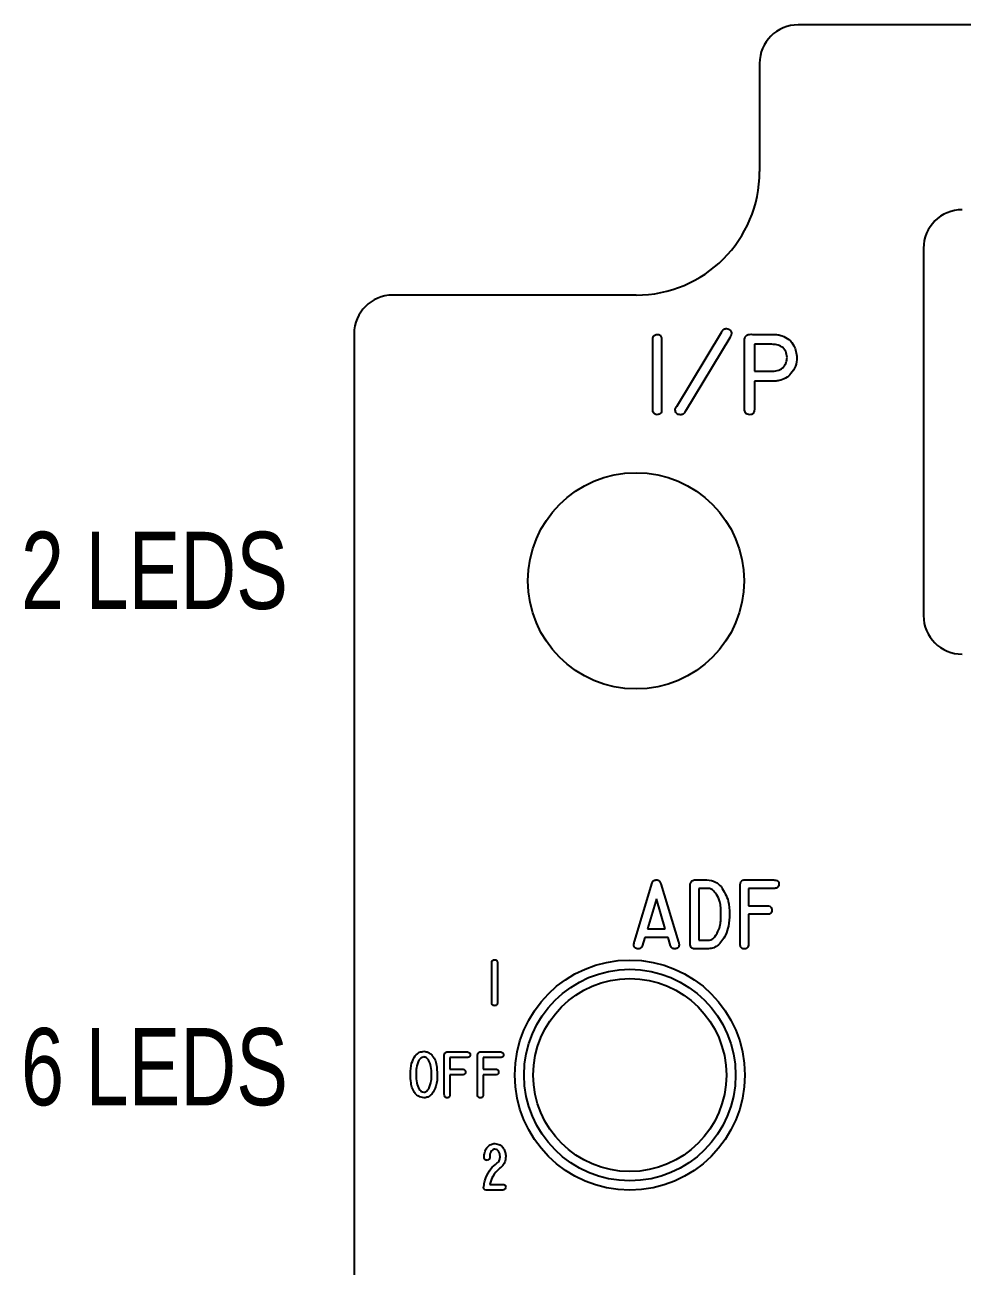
# Model space of a CAD drawing. Header units: inches. Extents: x 1.52 to 9.45, y 2.55 to 7.05.
# Drawn here: x 1.524 to 3.041, y 5.036 to 7.046 of the extents above; entities that cross this region are included whole.
import ezdxf

# ---------------------------------------------------------------- set-up
doc = ezdxf.new("R2010")
doc.units = ezdxf.units.IN
doc.header["$MEASUREMENT"] = 0
doc.styles.add('SLDTEXTSTYLE0', font='TXT', dxfattribs={"width": 0.75})

msp = doc.modelspace()

# ---------------------------------------------------------------- linework, layer by layer
at = {"color": 7, "linetype": 'Continuous', "lineweight": 25}
for p, q in [((8.1508, 7.0458), (2.7758, 7.0458)), ((2.7133, 6.9833), (2.7133, 6.8083)), ((2.9787, 6.6841), (2.9787, 6.0896)), ((2.5133, 6.6083), (2.1195, 6.6083)), ((2.057, 6.5458), (2.057, 2.6083)), ((2.5405, 6.4236), (2.5405, 6.5355)), ((2.5548, 6.5361), (2.5548, 6.4236)), ((2.5792, 6.4282), (2.6521, 6.5489)), ((2.665, 6.5389), (2.5933, 6.4202)), ((2.689, 6.4237), (2.689, 6.533)), ((2.7019, 6.5448), (2.7338, 6.5448)), ((2.7332, 6.5287), (2.705, 6.5287)), ((2.705, 6.5287), (2.705, 6.485)), ((2.705, 6.485), (2.7344, 6.485)), ((2.705, 6.469), (2.705, 6.4249)), ((2.7328, 6.469), (2.705, 6.469)), ((2.511, 5.562), (2.5395, 5.6569)), ((2.5534, 5.6553), (2.5822, 5.5608)), ((2.6011, 5.5602), (2.6011, 5.653)), ((2.6097, 5.6616), (2.628, 5.6616)), ((2.6149, 5.6479), (2.6149, 5.5639)), ((2.6284, 5.6479), (2.6149, 5.6479)), ((2.6818, 5.5592), (2.6818, 5.6523)), ((2.6911, 5.6616), (2.7365, 5.6616)), ((2.6956, 5.6479), (2.6956, 5.6197)), ((2.7365, 5.6479), (2.6956, 5.6479)), ((2.5463, 5.6308), (2.5319, 5.5825)), ((2.5607, 5.5825), (2.5463, 5.6308)), ((2.6956, 5.6197), (2.7242, 5.6197)), ((2.6956, 5.606), (2.6956, 5.5592)), ((2.7239, 5.606), (2.6956, 5.606)), ((2.5276, 5.5687), (2.5232, 5.5544)), ((2.5651, 5.5687), (2.5276, 5.5687)), ((2.5319, 5.5825), (2.5607, 5.5825)), ((2.5693, 5.5552), (2.5651, 5.5687)), ((2.6284, 5.5501), (2.6094, 5.5501)), ((2.6149, 5.5639), (2.6282, 5.5639)), ((2.2799, 5.4632), (2.2799, 5.5272)), ((2.2889, 5.5275), (2.2889, 5.4632)), ((2.17, 5.3843), (2.17, 5.3843)), ((2.203, 5.3149), (2.203, 5.377)), ((2.2092, 5.3832), (2.2395, 5.3832)), ((2.2122, 5.374), (2.2122, 5.3553)), ((2.2395, 5.374), (2.2122, 5.374)), ((2.2568, 5.3149), (2.2568, 5.377)), ((2.263, 5.3832), (2.2933, 5.3832)), ((2.266, 5.374), (2.266, 5.3553)), ((2.2933, 5.374), (2.266, 5.374)), ((2.2122, 5.3553), (2.2313, 5.3553)), ((2.2122, 5.3461), (2.2122, 5.3149)), ((2.2311, 5.3461), (2.2122, 5.3461)), ((2.266, 5.3553), (2.2851, 5.3553)), ((2.266, 5.3461), (2.266, 5.3149)), ((2.2849, 5.3461), (2.266, 5.3461)), ((2.2765, 5.2143), (2.2766, 5.2135)), ((2.2766, 5.2135), (2.2767, 5.2128)), ((2.2768, 5.1691), (2.2766, 5.1688)), ((2.2766, 5.1688), (2.2973, 5.1688)), ((2.2964, 5.1596), (2.2727, 5.1596)), ((2.2973, 5.1596), (2.2964, 5.1596))]:
    msp.add_line(p, q, dxfattribs=at)
for centre, radius in [((2.5133, 6.1458), 0.175), ((2.5033, 5.3458), 0.1862), ((2.5033, 5.3458), 0.1712), ((2.5033, 5.3458), 0.1562)]:
    msp.add_circle(centre, radius, dxfattribs=at)
for centre, radius, start, end in [((2.7758, 6.9833), 0.0625, 90, 180), ((2.5133, 6.8083), 0.2, 270, 0), ((3.0412, 6.6841), 0.0625, 90, 180), ((2.1195, 6.5458), 0.0625, 90, 180), ((3.0412, 6.0896), 0.0625, 180, 270)]:
    msp.add_arc(centre, radius, start, end, dxfattribs=at)
for points, knots in [([(2.6521, 6.5489), (2.6531, 6.5505), (2.6546, 6.5527), (2.6577, 6.5541), (2.6592, 6.5541), (2.6599, 6.5541)], [0, 0, 0, 0, 0.558426, 0.779151, 1, 1, 1, 1]), ([(2.6599, 6.5541), (2.6611, 6.554), (2.6635, 6.5536), (2.6661, 6.5514), (2.6676, 6.5487), (2.6678, 6.5469), (2.6679, 6.5459)], [0, 0, 0, 0, 0.2795489, 0.5592776, 0.7797487, 1, 1, 1, 1]), ([(2.5405, 6.5355), (2.5405, 6.5367), (2.5404, 6.5387), (2.5411, 6.5407), (2.5415, 6.5416)], [0, 0, 0, 0, 0.561733, 1, 1, 1, 1]), ([(2.5415, 6.5416), (2.5424, 6.5426), (2.5442, 6.5444), (2.5467, 6.5447), (2.5478, 6.5448)], [0, 0, 0, 0, 0.559404, 1, 1, 1, 1]), ([(2.5478, 6.5448), (2.5486, 6.5448), (2.5502, 6.5447), (2.5524, 6.5436), (2.5545, 6.5407), (2.5547, 6.538), (2.5548, 6.5361)], [0, 0, 0, 0, 0.187444, 0.374027, 0.560971, 1, 1, 1, 1]), ([(2.6679, 6.5459), (2.6676, 6.5445), (2.667, 6.542), (2.6656, 6.5399), (2.665, 6.5389)], [0, 0, 0, 0, 0.556336, 1, 1, 1, 1]), ([(2.689, 6.533), (2.689, 6.5343), (2.6889, 6.5369), (2.6899, 6.5408), (2.6941, 6.545), (2.6987, 6.5449), (2.7019, 6.5448)], [0, 0, 0, 0, 0.187919, 0.375317, 0.56088, 1, 1, 1, 1]), ([(2.7338, 6.5448), (2.7368, 6.5448), (2.7422, 6.5447), (2.7474, 6.5432), (2.7496, 6.5425)], [0, 0, 0, 0, 0.5600621, 1, 1, 1, 1]), ([(2.7496, 6.5425), (2.7535, 6.5406), (2.7612, 6.537), (2.7713, 6.5248), (2.7729, 6.5139), (2.7738, 6.5072)], [0, 0, 0, 0, 0.280828, 0.561501, 1, 1, 1, 1]), ([(2.7578, 6.5072), (2.7574, 6.5107), (2.7566, 6.5176), (2.7496, 6.525), (2.7413, 6.5283), (2.7359, 6.5286), (2.7332, 6.5287)], [0, 0, 0, 0, 0.2797517, 0.5583732, 0.7788777, 1, 1, 1, 1]), ([(2.7344, 6.485), (2.7378, 6.4854), (2.7445, 6.486), (2.7526, 6.4915), (2.7571, 6.4992), (2.7575, 6.5045), (2.7578, 6.5072)], [0, 0, 0, 0, 0.2803743, 0.5595536, 0.7794755, 1, 1, 1, 1]), ([(2.7738, 6.5072), (2.7733, 6.5024), (2.7724, 6.493), (2.7652, 6.4815), (2.7558, 6.4734), (2.7486, 6.4711), (2.7451, 6.4699)], [0, 0, 0, 0, 0.279937, 0.5595883, 0.7797577, 1, 1, 1, 1]), ([(2.7451, 6.4699), (2.7428, 6.4696), (2.7387, 6.469), (2.7346, 6.469), (2.7328, 6.469)], [0, 0, 0, 0, 0.559707, 1, 1, 1, 1]), ([(2.5411, 6.4187), (2.5409, 6.4196), (2.5405, 6.4212), (2.5405, 6.4229), (2.5405, 6.4236)], [0, 0, 0, 0, 0.557944, 1, 1, 1, 1]), ([(2.5478, 6.4147), (2.5462, 6.4149), (2.5434, 6.4154), (2.5418, 6.4177), (2.5411, 6.4187)], [0, 0, 0, 0, 0.560457, 1, 1, 1, 1]), ([(2.5541, 6.4179), (2.5531, 6.4169), (2.5513, 6.4151), (2.5489, 6.4148), (2.5478, 6.4147)], [0, 0, 0, 0, 0.558411, 1, 1, 1, 1]), ([(2.5548, 6.4236), (2.5548, 6.4225), (2.5549, 6.4206), (2.5543, 6.4187), (2.5541, 6.4179)], [0, 0, 0, 0, 0.560607, 1, 1, 1, 1]), ([(2.5768, 6.4224), (2.5769, 6.4232), (2.577, 6.4247), (2.5777, 6.4259), (2.578, 6.4265)], [0, 0, 0, 0, 0.5586233, 1, 1, 1, 1]), ([(2.585, 6.4147), (2.5838, 6.4148), (2.5815, 6.415), (2.5787, 6.417), (2.5771, 6.4196), (2.5769, 6.4215), (2.5768, 6.4224)], [0, 0, 0, 0, 0.280035, 0.559227, 0.779454, 1, 1, 1, 1]), ([(2.578, 6.4265), (2.5781, 6.4267), (2.5784, 6.4271), (2.5786, 6.4275), (2.5788, 6.4277)], [0, 0, 0, 0, 0.558993, 1, 1, 1, 1]), ([(2.5788, 6.4277), (2.5788, 6.4278), (2.5789, 6.428), (2.5791, 6.4282), (2.5792, 6.4282)], [0, 0, 0, 0, 0.560043, 1, 1, 1, 1]), ([(2.5933, 6.4202), (2.5922, 6.4185), (2.5907, 6.4161), (2.5874, 6.4147), (2.5858, 6.4147), (2.585, 6.4147)], [0, 0, 0, 0, 0.559248, 0.779342, 1, 1, 1, 1]), ([(2.6971, 6.4147), (2.6958, 6.4148), (2.6932, 6.4149), (2.6894, 6.4182), (2.6891, 6.4216), (2.689, 6.4237)], [0, 0, 0, 0, 0.281369, 0.560115, 1, 1, 1, 1]), ([(2.705, 6.4249), (2.705, 6.4223), (2.7049, 6.419), (2.7025, 6.416), (2.7003, 6.4148), (2.6984, 6.4147), (2.6971, 6.4147)], [0, 0, 0, 0, 0.498382, 0.623793, 0.749498, 1, 1, 1, 1]), ([(2.5395, 5.6569), (2.5398, 5.6577), (2.5403, 5.6592), (2.5421, 5.6609), (2.5442, 5.6616), (2.5455, 5.6616), (2.5462, 5.6616)], [0, 0, 0, 0, 0.2800373, 0.5594494, 0.7795591, 1, 1, 1, 1]), ([(2.5462, 5.6616), (2.5472, 5.6616), (2.5492, 5.6616), (2.5521, 5.6593), (2.5529, 5.6568), (2.5534, 5.6553)], [0, 0, 0, 0, 0.280537, 0.559137, 1, 1, 1, 1]), ([(2.6011, 5.653), (2.6011, 5.6543), (2.6011, 5.657), (2.6033, 5.6603), (2.6065, 5.6616), (2.6086, 5.6616), (2.6097, 5.6616)], [0, 0, 0, 0, 0.280836, 0.558627, 0.778815, 1, 1, 1, 1]), ([(2.628, 5.6616), (2.633, 5.661), (2.642, 5.66), (2.6483, 5.6536), (2.6511, 5.6508)], [0, 0, 0, 0, 0.558914, 1, 1, 1, 1]), ([(2.6371, 5.6457), (2.6356, 5.6465), (2.6328, 5.6479), (2.6297, 5.6479), (2.6284, 5.6479)], [0, 0, 0, 0, 0.5584307, 1, 1, 1, 1]), ([(2.6511, 5.6508), (2.6558, 5.6432), (2.6641, 5.6295), (2.6644, 5.6135), (2.6645, 5.6065)], [0, 0, 0, 0, 0.5581181, 1, 1, 1, 1]), ([(2.6818, 5.6523), (2.6818, 5.6538), (2.6819, 5.6566), (2.6841, 5.6603), (2.6877, 5.6618), (2.69, 5.6617), (2.6911, 5.6616)], [0, 0, 0, 0, 0.281085, 0.55886, 0.778844, 1, 1, 1, 1]), ([(2.7365, 5.6616), (2.7376, 5.6616), (2.7399, 5.6614), (2.7428, 5.66), (2.7445, 5.6574), (2.7446, 5.6556), (2.7447, 5.6548)], [0, 0, 0, 0, 0.281107, 0.560029, 0.779533, 1, 1, 1, 1]), ([(2.7447, 5.6548), (2.7446, 5.6536), (2.7444, 5.6513), (2.7413, 5.6481), (2.7383, 5.648), (2.7365, 5.6479)], [0, 0, 0, 0, 0.28103, 0.559526, 1, 1, 1, 1]), ([(2.6488, 5.6263), (2.6474, 5.6305), (2.6449, 5.6378), (2.6395, 5.6433), (2.6371, 5.6457)], [0, 0, 0, 0, 0.56078, 1, 1, 1, 1]), ([(2.6508, 5.6046), (2.6508, 5.6071), (2.6508, 5.6112), (2.6506, 5.6169), (2.6501, 5.6217), (2.6492, 5.6248), (2.6488, 5.6263)], [0, 0, 0, 0, 0.340048, 0.560059, 0.77996, 1, 1, 1, 1]), ([(2.6645, 5.6065), (2.6644, 5.5999), (2.6642, 5.5882), (2.66, 5.5773), (2.6582, 5.5725)], [0, 0, 0, 0, 0.560116, 1, 1, 1, 1]), ([(2.7331, 5.6128), (2.733, 5.6117), (2.7329, 5.61), (2.7318, 5.608), (2.729, 5.6061), (2.7262, 5.606), (2.7239, 5.606)], [0, 0, 0, 0, 0.250237, 0.37581, 0.501117, 1, 1, 1, 1]), ([(2.7242, 5.6197), (2.7254, 5.6197), (2.7279, 5.6197), (2.7312, 5.6184), (2.733, 5.6157), (2.7331, 5.6137), (2.7331, 5.6128)], [0, 0, 0, 0, 0.28115, 0.560394, 0.779506, 1, 1, 1, 1]), ([(2.6408, 5.5696), (2.6433, 5.5734), (2.6476, 5.5801), (2.6494, 5.5879), (2.6501, 5.5913)], [0, 0, 0, 0, 0.5594603, 1, 1, 1, 1]), ([(2.6501, 5.5913), (2.6504, 5.5938), (2.6509, 5.5982), (2.6508, 5.6027), (2.6508, 5.6046)], [0, 0, 0, 0, 0.559636, 1, 1, 1, 1]), ([(2.6282, 5.5639), (2.631, 5.564), (2.6361, 5.5643), (2.6394, 5.568), (2.6408, 5.5696)], [0, 0, 0, 0, 0.559651, 1, 1, 1, 1]), ([(2.6582, 5.5725), (2.6545, 5.5659), (2.6493, 5.5567), (2.6371, 5.5507), (2.6313, 5.5503), (2.6284, 5.5501)], [0, 0, 0, 0, 0.558112, 0.778926, 1, 1, 1, 1]), ([(2.5096, 5.5562), (2.5098, 5.5573), (2.5101, 5.5592), (2.5107, 5.5611), (2.511, 5.562)], [0, 0, 0, 0, 0.559268, 1, 1, 1, 1]), ([(2.5167, 5.5501), (2.5157, 5.5502), (2.5138, 5.5504), (2.5115, 5.5519), (2.5099, 5.5539), (2.5097, 5.5554), (2.5096, 5.5562)], [0, 0, 0, 0, 0.280418, 0.560449, 0.780251, 1, 1, 1, 1]), ([(2.5232, 5.5544), (2.5229, 5.5536), (2.5223, 5.5522), (2.52, 5.5504), (2.5179, 5.5502), (2.5167, 5.5501)], [0, 0, 0, 0, 0.280514, 0.561317, 1, 1, 1, 1]), ([(2.576, 5.5501), (2.5751, 5.5501), (2.5734, 5.5502), (2.5713, 5.5514), (2.5699, 5.5533), (2.5695, 5.5545), (2.5693, 5.5552)], [0, 0, 0, 0, 0.280212, 0.559417, 0.779636, 1, 1, 1, 1]), ([(2.5831, 5.5565), (2.5829, 5.5555), (2.5827, 5.5535), (2.5807, 5.5514), (2.5783, 5.5503), (2.5768, 5.5502), (2.576, 5.5501)], [0, 0, 0, 0, 0.279542, 0.558844, 0.779305, 1, 1, 1, 1]), ([(2.5822, 5.5608), (2.5825, 5.56), (2.5829, 5.5586), (2.583, 5.5572), (2.5831, 5.5565)], [0, 0, 0, 0, 0.560293, 1, 1, 1, 1]), ([(2.6094, 5.5501), (2.6084, 5.5501), (2.6065, 5.5502), (2.6036, 5.551), (2.6008, 5.5545), (2.601, 5.5579), (2.6011, 5.5602)], [0, 0, 0, 0, 0.187894, 0.374954, 0.560237, 1, 1, 1, 1]), ([(2.6888, 5.5501), (2.688, 5.5501), (2.6863, 5.5502), (2.684, 5.5513), (2.6819, 5.5544), (2.6819, 5.5572), (2.6818, 5.5592)], [0, 0, 0, 0, 0.187546, 0.374013, 0.560493, 1, 1, 1, 1]), ([(2.6956, 5.5592), (2.6955, 5.5569), (2.6955, 5.5541), (2.6934, 5.5514), (2.6915, 5.5503), (2.6899, 5.5502), (2.6888, 5.5501)], [0, 0, 0, 0, 0.498777, 0.624238, 0.749886, 1, 1, 1, 1]), ([(2.2799, 5.5272), (2.28, 5.5279), (2.28, 5.5294), (2.2809, 5.5315), (2.2827, 5.5325), (2.2839, 5.5325), (2.2845, 5.5325)], [0, 0, 0, 0, 0.281136, 0.559893, 0.779194, 1, 1, 1, 1]), ([(2.2845, 5.5325), (2.2852, 5.5324), (2.2867, 5.5324), (2.2883, 5.531), (2.2889, 5.5292), (2.2889, 5.5281), (2.2889, 5.5275)], [0, 0, 0, 0, 0.280508, 0.557761, 0.77873, 1, 1, 1, 1]), ([(2.2806, 5.4597), (2.2804, 5.46), (2.28, 5.4605), (2.28, 5.4618), (2.2799, 5.4627), (2.2799, 5.4632)], [0, 0, 0, 0, 0.278211, 0.559059, 1, 1, 1, 1]), ([(2.2845, 5.4581), (2.2837, 5.4582), (2.2822, 5.4583), (2.2811, 5.4593), (2.2806, 5.4597)], [0, 0, 0, 0, 0.559337, 1, 1, 1, 1]), ([(2.2889, 5.4632), (2.2889, 5.4625), (2.2888, 5.4611), (2.288, 5.4591), (2.2862, 5.4582), (2.2851, 5.4581), (2.2845, 5.4581)], [0, 0, 0, 0, 0.280982, 0.559988, 0.779267, 1, 1, 1, 1]), ([(2.1482, 5.3477), (2.1483, 5.3535), (2.1486, 5.364), (2.1537, 5.3731), (2.156, 5.3771)], [0, 0, 0, 0, 0.561036, 1, 1, 1, 1]), ([(2.156, 5.3771), (2.1582, 5.3793), (2.1622, 5.3831), (2.1676, 5.3839), (2.17, 5.3843)], [0, 0, 0, 0, 0.559821, 1, 1, 1, 1]), ([(2.162, 5.3701), (2.1604, 5.3659), (2.1575, 5.3585), (2.1574, 5.3506), (2.1574, 5.3471)], [0, 0, 0, 0, 0.558503, 1, 1, 1, 1]), ([(2.17, 5.3751), (2.1691, 5.3749), (2.1673, 5.3746), (2.1645, 5.3729), (2.163, 5.3711), (2.162, 5.3701)], [0, 0, 0, 0, 0.279656, 0.560294, 1, 1, 1, 1]), ([(2.17, 5.3843), (2.1725, 5.3839), (2.177, 5.3832), (2.1806, 5.3804), (2.1821, 5.3791)], [0, 0, 0, 0, 0.558874, 1, 1, 1, 1]), ([(2.1781, 5.369), (2.177, 5.3706), (2.1754, 5.3729), (2.1723, 5.3748), (2.1708, 5.375), (2.17, 5.3751)], [0, 0, 0, 0, 0.5591683, 0.7798777, 1, 1, 1, 1]), ([(2.1823, 5.3467), (2.1823, 5.3511), (2.1821, 5.3587), (2.1794, 5.3659), (2.1781, 5.369)], [0, 0, 0, 0, 0.560607, 1, 1, 1, 1]), ([(2.1821, 5.3791), (2.1841, 5.3765), (2.1882, 5.3713), (2.191, 5.3599), (2.1913, 5.3515), (2.1915, 5.3464)], [0, 0, 0, 0, 0.279177, 0.559386, 1, 1, 1, 1]), ([(2.203, 5.377), (2.203, 5.378), (2.2031, 5.3799), (2.2046, 5.3823), (2.2069, 5.3833), (2.2085, 5.3833), (2.2092, 5.3832)], [0, 0, 0, 0, 0.281044, 0.558845, 0.778817, 1, 1, 1, 1]), ([(2.2395, 5.3832), (2.2402, 5.3832), (2.2417, 5.3831), (2.2437, 5.3821), (2.2448, 5.3804), (2.2449, 5.3792), (2.2449, 5.3786)], [0, 0, 0, 0, 0.281083, 0.560011, 0.779534, 1, 1, 1, 1]), ([(2.2449, 5.3786), (2.2449, 5.3779), (2.2448, 5.3763), (2.2427, 5.3742), (2.2407, 5.3741), (2.2395, 5.374)], [0, 0, 0, 0, 0.281029, 0.559542, 1, 1, 1, 1]), ([(2.2568, 5.377), (2.2568, 5.378), (2.2569, 5.3799), (2.2583, 5.3823), (2.2607, 5.3833), (2.2623, 5.3833), (2.263, 5.3832)], [0, 0, 0, 0, 0.281044, 0.558845, 0.778817, 1, 1, 1, 1]), ([(2.2933, 5.3832), (2.294, 5.3832), (2.2955, 5.3831), (2.2975, 5.3821), (2.2986, 5.3804), (2.2987, 5.3792), (2.2987, 5.3786)], [0, 0, 0, 0, 0.281083, 0.560011, 0.779534, 1, 1, 1, 1]), ([(2.2987, 5.3786), (2.2987, 5.3779), (2.2986, 5.3763), (2.2965, 5.3742), (2.2945, 5.3741), (2.2933, 5.374)], [0, 0, 0, 0, 0.281029, 0.559542, 1, 1, 1, 1]), ([(2.1561, 5.3158), (2.1544, 5.3184), (2.1509, 5.3237), (2.1487, 5.3348), (2.1484, 5.3428), (2.1482, 5.3477)], [0, 0, 0, 0, 0.279073, 0.559367, 1, 1, 1, 1]), ([(2.1574, 5.3471), (2.1574, 5.3423), (2.1575, 5.3338), (2.161, 5.326), (2.1626, 5.3226)], [0, 0, 0, 0, 0.561422, 1, 1, 1, 1]), ([(2.1778, 5.3234), (2.1794, 5.3276), (2.1823, 5.3352), (2.1823, 5.3432), (2.1823, 5.3467)], [0, 0, 0, 0, 0.558518, 1, 1, 1, 1]), ([(2.1915, 5.3464), (2.1915, 5.3401), (2.1913, 5.3288), (2.1855, 5.3192), (2.183, 5.3149)], [0, 0, 0, 0, 0.561423, 1, 1, 1, 1]), ([(2.2372, 5.3507), (2.2372, 5.3499), (2.2371, 5.3488), (2.2363, 5.3475), (2.2345, 5.3462), (2.2326, 5.3461), (2.2311, 5.3461)], [0, 0, 0, 0, 0.250217, 0.375803, 0.501109, 1, 1, 1, 1]), ([(2.2313, 5.3553), (2.2321, 5.3553), (2.2337, 5.3553), (2.236, 5.3544), (2.2371, 5.3526), (2.2372, 5.3513), (2.2372, 5.3507)], [0, 0, 0, 0, 0.28114, 0.560393, 0.779485, 1, 1, 1, 1]), ([(2.291, 5.3507), (2.291, 5.3499), (2.2909, 5.3488), (2.2901, 5.3475), (2.2883, 5.3462), (2.2864, 5.3461), (2.2849, 5.3461)], [0, 0, 0, 0, 0.250217, 0.375803, 0.501109, 1, 1, 1, 1]), ([(2.2851, 5.3553), (2.2859, 5.3553), (2.2875, 5.3553), (2.2897, 5.3544), (2.2909, 5.3526), (2.291, 5.3513), (2.291, 5.3507)], [0, 0, 0, 0, 0.28114, 0.560393, 0.779485, 1, 1, 1, 1]), ([(2.1702, 5.3089), (2.1672, 5.3094), (2.1618, 5.3104), (2.1578, 5.3141), (2.1561, 5.3158)], [0, 0, 0, 0, 0.558469, 1, 1, 1, 1]), ([(2.1626, 5.3226), (2.1637, 5.3213), (2.1656, 5.3189), (2.1686, 5.3183), (2.1699, 5.3181)], [0, 0, 0, 0, 0.561304, 1, 1, 1, 1]), ([(2.1699, 5.3181), (2.1708, 5.3182), (2.1726, 5.3185), (2.1755, 5.3204), (2.1769, 5.3223), (2.1778, 5.3234)], [0, 0, 0, 0, 0.279545, 0.560273, 1, 1, 1, 1]), ([(2.183, 5.3149), (2.1809, 5.3131), (2.1772, 5.3098), (2.1724, 5.3092), (2.1702, 5.3089)], [0, 0, 0, 0, 0.559668, 1, 1, 1, 1]), ([(2.2077, 5.3089), (2.2071, 5.3089), (2.206, 5.3089), (2.2045, 5.3097), (2.2031, 5.3117), (2.2031, 5.3136), (2.203, 5.3149)], [0, 0, 0, 0, 0.187526, 0.374018, 0.560504, 1, 1, 1, 1]), ([(2.2122, 5.3149), (2.2122, 5.3134), (2.2121, 5.3115), (2.2108, 5.3098), (2.2095, 5.309), (2.2084, 5.3089), (2.2077, 5.3089)], [0, 0, 0, 0, 0.498769, 0.624206, 0.749881, 1, 1, 1, 1]), ([(2.2615, 5.3089), (2.2609, 5.3089), (2.2598, 5.3089), (2.2583, 5.3097), (2.2569, 5.3117), (2.2569, 5.3136), (2.2568, 5.3149)], [0, 0, 0, 0, 0.187526, 0.374018, 0.560504, 1, 1, 1, 1]), ([(2.266, 5.3149), (2.266, 5.3134), (2.2659, 5.3115), (2.2646, 5.3098), (2.2633, 5.309), (2.2622, 5.3089), (2.2615, 5.3089)], [0, 0, 0, 0, 0.498769, 0.624206, 0.749881, 1, 1, 1, 1]), ([(2.2675, 5.2143), (2.2678, 5.2171), (2.2683, 5.2227), (2.2726, 5.2295), (2.2784, 5.2341), (2.2828, 5.2347), (2.285, 5.235)], [0, 0, 0, 0, 0.28045, 0.560206, 0.780162, 1, 1, 1, 1]), ([(2.285, 5.2258), (2.2843, 5.2257), (2.2827, 5.2255), (2.2803, 5.2241), (2.2791, 5.2225), (2.2784, 5.2215)], [0, 0, 0, 0, 0.279995, 0.560199, 1, 1, 1, 1]), ([(2.285, 5.235), (2.2879, 5.2345), (2.2936, 5.2335), (2.2991, 5.2273), (2.302, 5.2205), (2.3023, 5.2161), (2.3025, 5.2138)], [0, 0, 0, 0, 0.278662, 0.558208, 0.778935, 1, 1, 1, 1]), ([(2.2933, 5.2139), (2.2932, 5.2154), (2.293, 5.2184), (2.2912, 5.2222), (2.2885, 5.2252), (2.2862, 5.2256), (2.285, 5.2258)], [0, 0, 0, 0, 0.280755, 0.560958, 0.780983, 1, 1, 1, 1]), ([(2.2686, 5.2092), (2.2683, 5.2096), (2.2677, 5.2104), (2.2675, 5.2122), (2.2675, 5.2135), (2.2675, 5.2143)], [0, 0, 0, 0, 0.278922, 0.559399, 1, 1, 1, 1]), ([(2.2722, 5.2077), (2.2714, 5.2078), (2.2701, 5.208), (2.2691, 5.2088), (2.2686, 5.2092)], [0, 0, 0, 0, 0.559782, 1, 1, 1, 1]), ([(2.2767, 5.2128), (2.2766, 5.2121), (2.2765, 5.2107), (2.2755, 5.2088), (2.2739, 5.2079), (2.2728, 5.2078), (2.2722, 5.2077)], [0, 0, 0, 0, 0.2809301, 0.5598725, 0.7794149, 1, 1, 1, 1]), ([(2.2784, 5.2215), (2.2778, 5.2202), (2.2768, 5.2179), (2.2766, 5.2154), (2.2765, 5.2143)], [0, 0, 0, 0, 0.5604575, 1, 1, 1, 1]), ([(2.2883, 5.2032), (2.2892, 5.2039), (2.291, 5.2054), (2.293, 5.2091), (2.2932, 5.2121), (2.2933, 5.2139)], [0, 0, 0, 0, 0.280121, 0.560373, 1, 1, 1, 1]), ([(2.3025, 5.2138), (2.3022, 5.2105), (2.3017, 5.2046), (2.298, 5.1999), (2.2964, 5.1979)], [0, 0, 0, 0, 0.559944, 1, 1, 1, 1]), ([(2.2702, 5.1793), (2.2725, 5.1846), (2.2768, 5.194), (2.2848, 5.2004), (2.2883, 5.2032)], [0, 0, 0, 0, 0.559445, 1, 1, 1, 1]), ([(2.2922, 5.1945), (2.2881, 5.1905), (2.2807, 5.1834), (2.278, 5.1735), (2.2768, 5.1691)], [0, 0, 0, 0, 0.5586245, 1, 1, 1, 1]), ([(2.2964, 5.1979), (2.2956, 5.1972), (2.2943, 5.196), (2.2928, 5.1949), (2.2922, 5.1945)], [0, 0, 0, 0, 0.55976, 1, 1, 1, 1]), ([(2.2667, 5.1639), (2.2671, 5.1669), (2.2677, 5.1721), (2.2694, 5.1771), (2.2702, 5.1793)], [0, 0, 0, 0, 0.559647, 1, 1, 1, 1]), ([(2.2973, 5.1688), (2.298, 5.1688), (2.2994, 5.1687), (2.3013, 5.1678), (2.3023, 5.1661), (2.3023, 5.165), (2.3024, 5.1644)], [0, 0, 0, 0, 0.280951, 0.559417, 0.779147, 1, 1, 1, 1]), ([(2.3024, 5.1644), (2.3023, 5.1635), (2.302, 5.1619), (2.3009, 5.1608), (2.3004, 5.1603)], [0, 0, 0, 0, 0.559456, 1, 1, 1, 1]), ([(2.2727, 5.1596), (2.2713, 5.1596), (2.2694, 5.1596), (2.2676, 5.1608), (2.2668, 5.1621), (2.2667, 5.1632), (2.2667, 5.1639)], [0, 0, 0, 0, 0.499112, 0.6247638, 0.7499073, 1, 1, 1, 1]), ([(2.3004, 5.1603), (2.2998, 5.1601), (2.2988, 5.1596), (2.2977, 5.1596), (2.2973, 5.1596)], [0, 0, 0, 0, 0.557108, 1, 1, 1, 1])]:
    msp.add_open_spline(points, degree=3, knots=knots, dxfattribs=at)

# ---------------------------------------------------------------- texts
at = {"color": 7, "linetype": 'Continuous', "lineweight": 0, "char_height": 0.125, "attachment_point": 1, "style": 'SLDTEXTSTYLE0'}
for s, insert in [('2 LEDS', (1.5178, 6.2252)), ('6 LEDS', (1.5178, 5.4219))]:
    msp.add_mtext(s, dxfattribs=dict(at, insert=insert))

doc.saveas('drawing.dxf')
